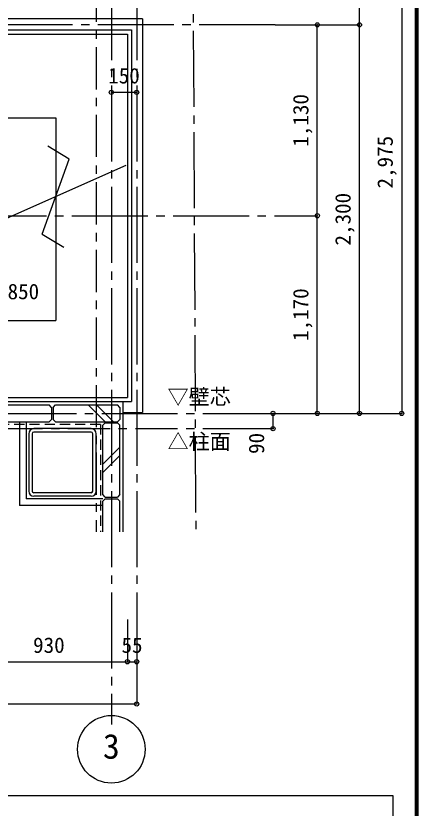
# Model space of a CAD drawing. Units: millimetres, scale not verified. Extents: x -9990 to 10135, y -7026 to 7050.
# Drawn here: x 7751 to 10135, y 11 to 4701 of the extents above; entities that cross this region are included whole.
import ezdxf
from ezdxf.enums import TextEntityAlignment as Align

# ---------------------------------------------------------------- set-up
doc = ezdxf.new("R2010")
doc.units = ezdxf.units.MM
doc.header["$LTSCALE"] = 50
doc.header["$PDMODE"] = 32
doc.header["$PDSIZE"] = 25
for name, pattern in [('CHAIN1', [8, 5, -1, 1, -1]), ('CHAIN2', [12, 9, -1, 1, -1]), ('DASHED1', [1.8, 1.2, -0.6])]:
    doc.linetypes.add(name, pattern=pattern)
for name, color, linetype in [('1-0', 4, 'Continuous'), ('1-1', 6, 'Continuous'), ('1-2', 7, 'Continuous'), ('1-3', 2, 'Continuous'), ('1-4', 4, 'Continuous'), ('1-5', 6, 'Continuous'), ('1-7', 6, 'Continuous'), ('1-F', 7, 'CHAIN2'), ('F-0', 2, 'Continuous')]:
    doc.layers.add(name, color=color, linetype=linetype)
doc.styles.add('ＭＳ ゴシック', font='')
doc.styles.get('ＭＳ ゴシック').set_extended_font_data('MS Gothic')

msp = doc.modelspace()

# ---------------------------------------------------------------- linework, layer by layer
at = {"layer": '1-0', "color": 6, "linetype": 'CHAIN2'}
for p, q in [((8317.1, 6688.14), (8317.1, 505.68)), ((8467.1, 6688.14), (8467.1, 1127.85)), ((9287.22, 4647.76), (4917.1, 4647.76)), ((5682.97, 3517.76), (9287.22, 3517.76)), ((2859.6, 2347.76), (9787.22, 2347.76))]:
    msp.add_line(p, q, dxfattribs=at)
at = {"layer": '1-0', "color": 7}
msp.add_lwpolyline([(7483.41, 84.28), (7483.41, -206.26), (9986.5, -206.26), (9986.5, 84.28)], close=True, dxfattribs=at)
msp.add_circle((8317.1, 359.88), 200, dxfattribs=at)
at = {"layer": '1-1', "linetype": 'CHAIN1'}
for p, q in [((8227.1, 5715.72), (8227.1, 1646.52)), ((2859.6, 2257.76), (9024.97, 2257.76))]:
    msp.add_line(p, q, dxfattribs=at)
at = {"layer": '1-2', "color": 2}
for p in [(4987.1, 2417.76), (8387.11, 1646.52)]:
    msp.add_line(p, (8387.11, 2417.76), dxfattribs=at)
at = {"layer": '1-2'}
for p, q in [((7386.24, 2397.76), (7947.96, 2397.76)), ((7962.1, 2383.62), (7947.96, 2397.76)), ((7972.1, 2383.62), (7986.24, 2397.76)), ((7986.24, 2397.76), (8352.96, 2397.76)), ((8367.1, 2383.62), (8352.96, 2397.76)), ((7962.1, 2383.62), (7962.1, 2311.9)), ((7972.1, 2383.62), (7972.1, 2311.9)), ((8367.1, 2383.62), (8367.1, 2311.9)), ((7947.96, 2297.76), (7962.1, 2311.9)), ((7986.24, 2297.76), (7972.1, 2311.9)), ((8352.96, 2297.76), (8367.1, 2311.9)), ((7386.24, 2297.76), (7947.96, 2297.76)), ((8197.1, 2257.76), (7857.1, 2257.76)), ((7986.24, 2297.76), (8352.96, 2297.76)), ((8281.25, 2292.76), (8267.1, 2278.62)), ((8267.1, 1866.9), (8267.1, 2278.62)), ((8281.25, 2292.76), (8352.96, 2292.76)), ((8367.11, 2278.62), (8352.96, 2292.76)), ((8367.11, 1866.9), (8367.11, 2278.62)), ((7827.1, 2227.76), (7827.1, 1887.76)), ((7847.1, 2227.76), (7847.1, 1887.76)), ((8197.1, 2237.76), (7857.1, 2237.76)), ((8207.1, 1887.76), (8207.1, 2227.76)), ((8227.1, 1887.76), (8227.1, 2227.76)), ((8197.1, 1877.76), (7857.1, 1877.76)), ((8197.1, 1857.76), (7857.1, 1857.76)), ((8281.25, 1852.76), (8267.1, 1866.9)), ((8281.25, 1842.76), (8267.1, 1828.61)), ((8281.25, 1852.76), (8352.96, 1852.76)), ((8281.25, 1842.76), (8352.96, 1842.76)), ((8367.11, 1866.9), (8352.96, 1852.76)), ((8367.11, 1828.61), (8352.96, 1842.76)), ((8267.1, 1646.52), (8267.1, 1828.61)), ((8367.11, 1646.52), (8367.11, 1828.61))]:
    msp.add_line(p, q, dxfattribs=at)
at = {"layer": '1-2', "color": 4}
for p, q in [((8280.34, 2297.76), (8180.35, 2397.76)), ((8329.84, 2297.76), (8229.84, 2397.76)), ((8367.11, 2147.5), (8267.1, 2047.51)), ((8367.11, 2098.01), (8267.1, 1998.01))]:
    msp.add_line(p, q, dxfattribs=at)
at = {"layer": '1-2', "color": 2, "linetype": 'DASHED1'}
for q in [(5519.6, 2282.76), (8252.1, 1646.52)]:
    msp.add_line((8252.1, 2282.76), q, dxfattribs=at)
at = {"layer": '1-2'}
for centre, radius, start, end in [((7857.1, 2227.76), 30, 90, 180), ((8197.1, 2227.76), 30, 0, 90), ((7857.1, 2227.76), 10, 90, 180), ((8197.1, 2227.76), 10, 0, 90), ((7857.1, 1887.76), 30, 180, 270), ((7857.1, 1887.76), 10, 180, 270), ((8197.1, 1887.76), 30, 270, 0), ((8197.1, 1887.76), 10, 270, 0)]:
    msp.add_arc(centre, radius, start, end, dxfattribs=at)
at = {"layer": '1-3'}
for p, q in [((7772.1, 2297.76), (7772.1, 1802.76)), ((7812.1, 2297.76), (7812.1, 1842.76)), ((8267.1, 1842.76), (7812.1, 1842.76)), ((8267.1, 1802.76), (7772.1, 1802.76))]:
    msp.add_line(p, q, dxfattribs=at)
at = {"layer": '1-4'}
for p, q in [((9787.22, 2347.76), (9787.22, 5322.75)), ((9287.22, 4647.76), (9787.22, 4647.76)), ((9537.22, 2347.76), (9537.22, 4647.76)), ((8317.1, 4248.38), (8467.1, 4248.38)), ((9287.22, 3517.76), (9537.22, 3517.76)), ((9287.22, 2347.76), (9787.22, 2347.76)), ((8412.1, 1127.85), (8412.1, 877.85)), ((8467.1, 1127.85), (8467.1, 627.85)), ((4917.1, 877.85), (8467.1, 877.85)), ((4917.1, 627.85), (8467.1, 627.85))]:
    msp.add_line(p, q, dxfattribs=at)
at = {"layer": '1-4', "color": 6}
for p, q in [((8502.1, 4682.76), (4917.1, 4682.76)), ((8502.1, 4682.76), (8502.1, 2352.76)), ((6097.1, 4097.76), (7987.1, 4097.76)), ((7987.1, 4097.76), (7987.1, 2897.76)), ((8403.48, 3815.2), (7533.83, 3429.44)), ((7907.45, 3409.32), (8034.47, 3331.79)), ((6097.1, 2897.76), (7987.1, 2897.76)), ((8387.11, 2352.76), (8502.1, 2352.76))]:
    msp.add_line(p, q, dxfattribs=at)
at = {"layer": '1-4', "color": 2}
for p, q in [((4987.1, 2442.76), (8412.1, 2442.76)), ((8387.11, 2417.76), (8437.1, 2417.76))]:
    msp.add_line(p, q, dxfattribs=at)
for points in [[(4987.1, 4617.75), (8437.1, 4617.75), (8437.1, 2417.76)], [(4987.1, 4592.76), (8412.1, 4592.76), (8412.1, 2442.76)]]:
    msp.add_lwpolyline(points, dxfattribs=at)
at = {"layer": '1-4', "color": 6}
msp.add_lwpolyline([(7907.45, 3409.32), (8066.75, 3851.69), (7939.73, 3929.22)], dxfattribs=at)
at = {"layer": '1-4'}
for p in [(9537.22, 4647.76), (9787.22, 4647.76), (8317.1, 4248.38), (8467.1, 4248.38), (9537.22, 3517.76), (9537.22, 2347.76), (9787.22, 2347.76), (8412.1, 877.85), (8467.1, 877.85), (8467.1, 627.85)]:
    msp.add_point(p, dxfattribs=at)
at = {"layer": '1-7', "color": 4}
for p, q in [((10037.22, 5322.76), (10037.22, 2347.76)), ((9024.97, 2347.76), (9274.97, 2347.76)), ((9274.97, 2257.76), (9274.97, 2347.76)), ((9537.22, 2347.76), (10037.22, 2347.76)), ((9024.97, 2257.76), (9274.97, 2257.76))]:
    msp.add_line(p, q, dxfattribs=at)
for p in [(9274.97, 2347.76), (9787.22, 2347.76), (10037.22, 2347.76), (9274.97, 2257.76)]:
    msp.add_point(p, dxfattribs=at)
at = {"layer": '1-F'}
msp.add_lwpolyline([(6133.91, 6425.53), (7255.9, 6637.55), (7190.49, 5315.59), (8799.81, 5211.69), (8816.99, 1646.52)], dxfattribs=at)
at = {"layer": 'F-0'}
for p, q in [((10119.9, -7011.08), (10119.9, 7035.19)), ((10134.9, -7026.08), (10134.9, 7050.19))]:
    msp.add_line(p, q, dxfattribs=at)
msp.add_lwpolyline([(10127.4, -7018.58), (10127.4, 7042.69), (-9982.89, 7042.69)], dxfattribs=at)

# ---------------------------------------------------------------- texts
at = {"layer": '1-0', "color": 7, "style": 'ＭＳ ゴシック'}
msp.add_text('3', height=146.6, dxfattribs=at).set_placement((8267.1, 259.88), align=Align.BOTTOM_LEFT)
at = {"layer": '1-2', "color": 4, "style": 'ＭＳ ゴシック'}
for s, p in [('▽壁芯', (8649.97, 2372.76)), ('△柱面', (8649.97, 2107.76))]:
    msp.add_text(s, height=91.64, dxfattribs=at).set_placement(p, align=Align.BOTTOM_LEFT)
at = {"layer": '1-4', "style": 'ＭＳ ゴシック'}
for s, p in [('150', (8298.35, 4273.38)), ('930', (7853.35, 902.85)), ('55', (8377.1, 902.85))]:
    msp.add_text(s, height=91.64, dxfattribs=at).set_placement(p, align=Align.BOTTOM_LEFT)
for s, p in [('1,130', (9512.22, 3926.51)), ('2,300', (9762.22, 3341.51)), ('1,170', (9512.22, 2776.51))]:
    msp.add_text(s, height=91.64, rotation=90, dxfattribs=at).set_placement(p, align=Align.BOTTOM_LEFT)
at = {"layer": '1-5', "color": 4, "style": 'ＭＳ ゴシック'}
msp.add_text('手すりH=850', height=91.64, dxfattribs=at).set_placement((7202.39, 2996.18), align=Align.BOTTOM_LEFT)
at = {"layer": '1-7', "color": 4, "style": 'ＭＳ ゴシック'}
for s, p in [('2,975', (10012.22, 3679.01)), ('90', (9249.97, 2107.76))]:
    msp.add_text(s, height=91.64, rotation=90, dxfattribs=at).set_placement(p, align=Align.BOTTOM_LEFT)

doc.saveas('drawing.dxf')
